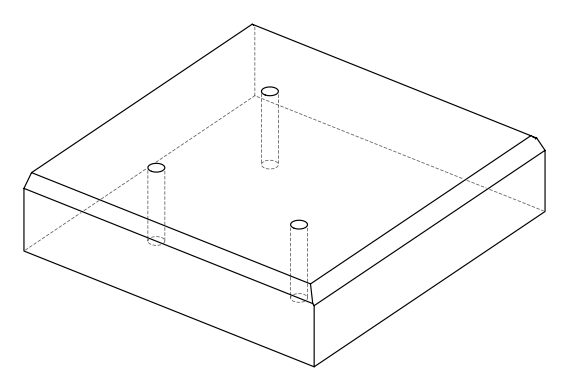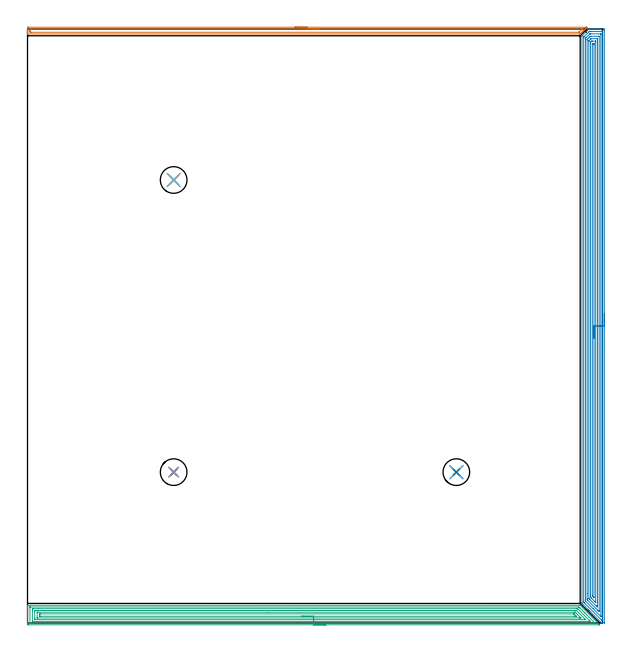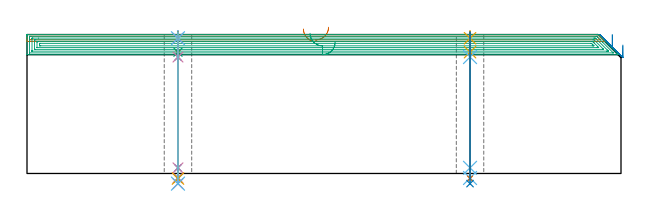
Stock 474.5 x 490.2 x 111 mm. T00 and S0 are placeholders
(PLAN: 18 operations, 13 tool changes, 62.3 min)
(1 AREA_MILL | FG_CHAMFER_SURFACE | UGT0205_001 | 7.55 min | 7294 mm3)
(2 AREA_MILL_1 | FG_CHAMFER_SURFACE_1 | UGT0205_001 | 27.3 min | 82855 mm3)
(3 AREA_MILL_2 | FG_CHAMFER_SURFACE_2 | UGT0205_001 | 22.59 min | 59820 mm3)
(4 SPOT_DRILL | STEP1HOLE | NXT0321_9005460120000 | 0.05 min | 180 mm3)
(5 SPOT_DRILL_1 | STEP1HOLE_1 | NXT0321_9005460120000 | 0.05 min | 186 mm3)
(6 SPOT_DRILL_2 | STEP1HOLE_2 | NXT0321_9005460120000 | 0.05 min | 175 mm3)
(7 DRILL_BLIND_HOLE_INTO_CENTER | STEP1HOLE | UGT0301_209 | 0.07 min | 711 mm3)
(8 GUN_DRILL_THROUGH_HOLE | STEP1HOLE | UGT0307_006 | 0.54 min | 6230 mm3)
(9 DRILL_TO_ENLARGE_THROUGH_HOLE | STEP1HOLE | NXT0301_104 | 0.47 min | 9898 mm3)
(10 DRILL_TO_ENLARGE_THROUGH_HOLE_1 | STEP1HOLE | UGT0301_053 | 0.49 min | 25112 mm3)
(11 DRILL_BLIND_HOLE_INTO_CENTER_1 | STEP1HOLE_1 | UGT0301_209 | 0.07 min | 666 mm3)
(12 GUN_DRILL_THROUGH_HOLE_1 | STEP1HOLE_1 | UGT0307_006 | 0.54 min | 6266 mm3)
(13 DRILL_TO_ENLARGE_THROUGH_HOLE_2 | STEP1HOLE_1 | NXT0301_104 | 0.47 min | 9900 mm3)
(14 DRILL_TO_ENLARGE_THROUGH_HOLE_3 | STEP1HOLE_1 | UGT0301_053 | 0.49 min | 25117 mm3)
(15 DRILL_BLIND_HOLE_INTO_CENTER_2 | STEP1HOLE_2 | UGT0301_209 | 0.07 min | 706 mm3)
(16 GUN_DRILL_THROUGH_HOLE_2 | STEP1HOLE_2 | UGT0307_006 | 0.54 min | 6230 mm3)
(17 DRILL_TO_ENLARGE_THROUGH_HOLE_4 | STEP1HOLE_2 | NXT0301_104 | 0.47 min | 9897 mm3)
(18 DRILL_TO_ENLARGE_THROUGH_HOLE_5 | STEP1HOLE_2 | UGT0301_053 | 0.49 min | 25101 mm3)
(TOOL UGT0205_001 | Chamfer Mill 20 x 3 x 45 deg. | D20 FL50 Z2)
(TOOL NXT0321_9005460120000 | NC Spot Drill, 142deg, 12mm, Carbide, Uncoated | D12 PA142 FL30 Z2)
(TOOL UGT0301_209 | Twist Drill 9.4 mm | D9.4 PA118 FL78 Z2)
(TOOL UGT0307_006 | Gun Drill 9 mm | D9 PA130 FL24 Z1)
(TOOL NXT0301_104 | Carbide Drill 14mm [860.1-1400-112A1-MM 2214] | D14 PA140 FL123 Z2)
(TOOL UGT0301_053 | Twist Drill 22 mm | D22 PA118 FL150 Z2)
(OP 1 AREA_MILL)
G17 G21 G94 G90
T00 M6
G54
G17 G0 G90 X220.85 Y491.7 S1061 M3
G43 Z121. H0
Z115.4
G94 G1 X220.888 Z114.528 F250.
X221.002 Z113.664
X221.191 Z112.812
X221.453 Z111.98
X221.787 Z111.174
X222.19 Z110.4
X222.658 Z109.664
X223.19 Z108.972
X223.779 Z108.329
X224.422 Z107.74
X225.114 Z107.208
X225.85 Z106.74
X226.624 Z106.337
X227.43 Z106.003
X228.262 Z105.741
X229.113 Z105.552
X229.978 Z105.438
X230.85 Z105.4
X461.456
X461.668 Y491.694 Z105.404
X461.681 Y491.692 Z105.405
X461.668 Y491.667 Z105.431
X461.284 Y491.284 Z105.816
X461.127 Y491.126 Z105.971
X461.072 Y491.071 Z106.028
X460.884 Y490.884 Z106.215
X460.83 Y490.829 Z106.268
X460.774 Y490.773 Z106.326
X460.589 Y490.588 Z106.511
X460.534 Y490.532 Z106.565
X460.476 Y490.475 Z106.624
X460.293 Y490.293 Z106.806
X460.237 Y490.235 Z106.861
X460.178 Y490.177 Z106.922
X459.998 Y489.997 Z107.102
X459.94 Y489.939 Z107.158
X459.88 Y489.879 Z107.22
X459.702 Y489.702 Z107.397
X459.643 Y489.642 Z107.455
X459.582 Y489.581 Z107.518
X459.407 Y489.406 Z107.693
X459.347 Y489.345 Z107.751
X459.284 Y489.283 Z107.816
X459.111 Y489.111 Z107.988
X459.05 Y489.048 Z108.048
X458.986 Y488.985 Z108.114
X458.816 Y488.815 Z108.284
X458.753 Y488.752 Z108.345
X458.688 Y488.687 Z108.412
X458.52 Y488.52 Z108.579
X458.456 Y488.455 Z108.642
X457.768 Y487.768 Z109.332
X457.566 Y487.565 Z109.532
X456.889 Y486.889 Z110.211
X456.676 Y486.674 Z110.422
X456.206 Y486.206 Z110.892
X456.103 Y486.106 Z110.992
X455.707 Y486.1 Z111.
X0.181
X0.01 Y486.103 Z110.988
X0.007 Y486.15 Z110.941
X0. Y486.565 Z110.534
Y486.844 Z110.256
Y487.565 Z109.531
Y488.815 Z108.282
Y490.235 Z106.86
Y490.861 Z106.236
X0.002 Y491.126 Z105.971
X0.008 Y491.691 Z105.405
X0.057 Y491.694 Z105.403
X0.628 Y491.7 Z105.4
X230.85
Y490.286 Z106.814
X457.546 Y490.285 Z106.815
X457.647 Y490.282 Z106.818
X457.816 Y490.277 Z106.823
X457.779 Y490.235 Z106.865
X457.64 Y490.092 Z107.008
X457.496 Y489.945 Z107.155
X455.41 Y487.86 Z109.24
X455.112 Y487.565 Z109.535
X455.077 Y487.534 Z109.566
X455.063 Y487.524 Z109.576
X455.015 Y487.52 Z109.58
X454.915 Y487.516 Z109.584
X454.864 Y487.514 Z109.586
X3.31
X2.463 Y487.518 Z109.582
X2.416 Y487.521 Z109.579
X2.01 Y487.565 Z109.535
X2.003 Y487.976 Z109.124
X2.001 Y488.455 Z108.645
X2. Y488.869 Z108.231
X2.001 Y489.345 Z107.755
X2.002 Y489.757 Z107.343
X2.01 Y490.235 Z106.865
X2.372 Y490.28 Z106.82
X2.416 Y490.282 Z106.818
X3.26 Y490.286 Z106.814
X3.31
X230.85
X231.722 Z106.852
X232.586 Z106.966
X233.438 Z107.155
X234.27 Z107.417
X235.076 Z107.751
X235.85 Z108.154
X236.586 Z108.623
X237.278 Z109.154
X237.921 Z109.743
X238.51 Z110.386
X239.041 Z111.078
X239.51 Z111.814
X239.913 Z112.588
X240.247 Z113.394
X240.509 Z114.226
X240.698 Z115.078
X240.812 Z115.943
X240.85 Z116.814
G0 Z121.
M5
M2
(OP 2 AREA_MILL_1)
G17 G21 G94 G90
T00 M6
G54
G17 G0 G90 X476. Y255.1 S1061 M3
G43 Z121. H0
Z102.6
G94 G1 Y255.062 Z101.728 F250.
Y254.948 Z100.864
Y254.759 Z100.012
Y254.497 Z99.18
Y254.163 Z98.374
Y253.76 Z97.6
Y253.292 Z96.864
Y252.76 Z96.172
Y252.171 Z95.529
Y251.528 Z94.94
Y250.836 Z94.408
Y250.1 Z93.94
Y249.326 Z93.537
Y248.52 Z93.203
Y247.688 Z92.941
Y246.836 Z92.752
Y245.972 Z92.638
Y245.1 Z92.6
Y0.625
X475.998 Y0.387 Z92.602
X475.991 Y0.003 Z92.605
X475.937 Y0.001 Z92.66
X474.708 Y0. Z93.886
X473.916 Z94.683
X473.784 Z94.814
X473.7 Y0.01 Z94.897
X473.682 Y0.017 Z94.916
X473.334 Y0.365 Z95.265
X472.951 Y0.748 Z95.646
X464.191 Y9.508 Z104.408
X463.285 Y10.414 Z105.312
X463.242 Y10.458 Z105.357
X463.039 Y10.66 Z105.56
X462.992 Y10.706 Z105.605
X462.944 Y10.756 Z105.655
X462.751 Y10.948 Z105.848
X462.699 Y10.999 Z105.897
X462.646 Y11.054 Z105.953
X462.463 Y11.236 Z106.136
X462.406 Y11.292 Z106.19
X457.878 Y15.821 Z110.72
X457.769 Y15.932 Z110.829
X457.599 Y16.105 Z110.984
X457.6 Y16.715 Z111.
Y484.594
X457.602 Y484.599 Z110.998
X457.605 Y484.605 Z110.994
X462.406 Y489.408 Z106.19
X462.771 Y489.771 Z105.829
X462.929 Y489.929 Z105.671
X463.174 Y490.171 Z105.424
X463.208 Y490.197 Z105.389
X463.372 Y490.2 Z105.227
X464.164 Z104.43
X466.272 Z102.325
X466.8 Z101.795
X467.465 Z101.131
X474.973 Y490.199 Z93.625
X475.587 Y490.194 Z93.01
X475.992 Y490.19 Z92.605
X475.996 Y489.99 Z92.603
X475.999 Y489.575 Z92.601
X476. Y489.155 Z92.6
Y245.1
X474.586 Z94.014
X474.585 Y2.538 Z94.015
X474.579 Y2.014 Z94.021
X474.551 Y2.01 Z94.049
X474.479 Y2.004 Z94.121
X474.371 Y2.001 Z94.229
X474.234 Z94.366
X474.185 Y2.006 Z94.415
X474.162 Y2.01 Z94.438
X474.095 Y2.067 Z94.505
X473.921 Y2.232 Z94.679
X473.83 Y2.321 Z94.77
X459.77 Y16.38 Z108.83
X459.437 Y16.715 Z109.163
X459.091 Y17.071 Z109.509
X459.021 Y17.153 Z109.579
X459.019 Y17.196 Z109.581
X459.016 Y17.292 Z109.584
X459.015 Y17.484 Z109.585
X459.014 Y17.609 Z109.586
X459.015 Y483.192 Z109.585
X459.016 Y483.318 Z109.584
X459.02 Y483.509 Z109.58
X459.021 Y483.553 Z109.579
X459.049 Y483.587 Z109.551
X459.108 Y483.651 Z109.492
X459.274 Y483.822 Z109.326
X459.661 Y484.211 Z108.939
X463.285 Y487.835 Z105.315
X463.567 Y488.108 Z105.033
X463.646 Y488.184 Z104.954
X463.765 Y488.193 Z104.835
X464.164 Y488.198 Z104.436
X464.637 Y488.2 Z103.963
X465.043 Z103.557
X474.303 Z94.297
X474.505 Y488.197 Z94.095
X474.539 Y488.195 Z94.061
X474.57 Y488.191 Z94.03
X474.579 Y488.15 Z94.021
X474.584 Y487.914 Z94.016
X474.585 Y487.787 Z94.015
X474.586 Y487.018 Z94.014
Y245.1
X473.171 Z95.429
Y5.765
X473.169 Y5.54 Z95.431
X473.167 Y5.477 Z95.433
X473.165 Y5.451 Z95.435
X473.153 Y5.458 Z95.447
X473.064 Y5.541 Z95.536
X472.951 Y5.65 Z95.649
X466.8 Y11.799 Z101.8
X460.649 Y17.951 Z107.951
X460.515 Y18.09 Z108.085
X460.449 Y18.162 Z108.151
X460.435 Y18.179 Z108.165
X460.433 Y18.215 Z108.167
X460.43 Y18.278 Z108.17
X460.429 Y18.503 Z108.171
X460.428 Y18.727 Z108.172
X460.429 Y481.53 Z108.171
X460.43 Y481.753 Z108.17
X460.436 Y482.424 Z108.164
X460.44 Y482.529 Z108.16
X460.491 Y482.584 Z108.109
X460.649 Y482.747 Z107.951
X460.931 Y483.031 Z107.669
X461.217 Y483.318 Z107.383
X463.899 Y485.999 Z104.701
X464.036 Y486.13 Z104.564
X464.08 Y486.168 Z104.52
X464.116 Y486.19 Z104.484
X464.164 Y486.192 Z104.436
X464.846 Y486.199 Z103.754
X472.754 Z95.846
X472.951 Y486.196 Z95.649
X473.148 Y486.19 Z95.452
X473.165 Y486.188 Z95.435
X473.167 Y486.173 Z95.433
X473.17 Y486.134 Z95.43
X473.171 Y486.074 Z95.429
X473.172 Y485.999 Z95.428
X473.171 Y245.1 Z95.429
X471.757 Z96.843
Y10.458
X471.756 Y9.886 Z96.844
X471.753 Y9.564 Z96.847
X471.75 Y9.313 Z96.85
X471.489 Y9.564 Z97.111
X471.194 Y9.856 Z97.406
X470.591 Y10.458 Z98.009
X462.406 Y18.643 Z106.194
X462.035 Y19.021 Z106.565
X461.85 Y19.211 Z106.75
X461.848 Y19.397 Z106.752
X461.844 Y19.969 Z106.756
X461.843 Y24.456 Z106.757
Y481.209
X461.845 Y481.37 Z106.755
X461.847 Y481.449 Z106.753
X461.85 Y481.485 Z106.75
X461.886 Y481.53 Z106.714
X462.146 Y481.795 Z106.454
X463.285 Y482.937 Z105.315
X464.164 Y483.815 Z104.436
X464.361 Y484.011 Z104.239
X464.46 Y484.106 Z104.14
X464.522 Y484.162 Z104.078
X464.557 Y484.19 Z104.043
X464.609 Y484.192 Z103.991
X465.054 Y484.2 Z103.546
X471.205 Z97.395
X471.627 Y484.195 Z96.973
X471.732 Y484.191 Z96.868
X471.751 Y484.189 Z96.849
X471.753 Y484.173 Z96.847
X471.755 Y484.136 Z96.845
X471.757 Y484.056 Z96.843
Y245.1
X470.343 Z98.257
X470.342 Y14.005 Z98.258
X470.315 Y13.195 Z98.285
X469.465 Y14.033 Z99.135
X469.436 Y14.062 Z99.164
X464.102 Y19.397 Z104.498
X463.285 Y20.225 Z105.315
X463.264 Y20.266 Z105.336
X463.259 Y20.291 Z105.341
X463.257 Y20.319 Z105.343
X463.258 Y479.77 Z105.342
X463.285 Y480.475 Z105.315
X463.361 Y480.559 Z105.239
X463.434 Y480.636 Z105.166
X464.807 Y482.009 Z103.793
X464.902 Y482.102 Z103.698
X464.967 Y482.161 Z103.633
X465.004 Y482.19 Z103.596
X465.043 Y482.194 Z103.557
X465.263 Y482.199 Z103.337
X469.657 Z98.943
X470.315 Y482.19 Z98.285
X470.342 Y481.53 Z98.258
X470.343 Y481.501 Z98.257
Y245.1
X468.929 Z99.671
Y17.105
X468.928 Y17.059 Z99.672
X468.926 Y17.035 Z99.674
X468.925 Y17.034 Z99.675
X468.909 Y17.047 Z99.691
X468.77 Y17.18 Z99.83
X468.557 Y17.39 Z100.043
X468.339 Y17.609 Z100.261
X465.657 Y20.291 Z102.943
X465.043 Y20.907 Z103.557
X464.769 Y21.184 Z103.831
X464.678 Y21.284 Z103.922
X464.676 Y21.374 Z103.924
X464.673 Y21.561 Z103.927
X464.671 Y22.078 Z103.929
Y22.456
X464.672 Y478.848 Z103.928
X464.673 Y479.224 Z103.927
X464.676 Y479.355 Z103.924
X464.678 Y479.414 Z103.922
X464.716 Y479.456 Z103.884
X464.99 Y479.742 Z103.61
X465.016 Y479.769 Z103.584
X465.403 Y480.143 Z103.197
X465.478 Y480.193 Z103.122
X465.921 Y480.197 Z102.679
X466.35 Y480.199 Z102.25
X468.707 Z99.893
X468.827 Y480.196 Z99.773
X468.907 Y480.191 Z99.693
X468.922 Y480.189 Z99.678
X468.924 Y480.169 Z99.676
X468.926 Y480.12 Z99.674
X468.928 Y479.742 Z99.672
X468.929 Y479.364 Z99.671
Y245.1
X467.515 Z101.085
X467.514 Y21.184 Z101.086
X467.512 Y20.97 Z101.088
X467.51 Y20.918 Z101.09
X467.509 Y20.904 Z101.091
X467.5 Y20.909 Z101.1
X467.448 Y20.956 Z101.152
X467.213 Y21.184 Z101.387
X466.8 Y21.597 Z101.8
X466.321 Y22.078 Z102.279
X466.157 Y22.248 Z102.443
X466.101 Y22.309 Z102.499
X466.092 Y22.353 Z102.508
X466.09 Y22.442 Z102.51
X466.086 Y22.805 Z102.514
Y477.787
X466.087 Y477.954 Z102.513
X466.09 Y478.136 Z102.51
X466.092 Y478.177 Z102.508
X466.101 Y478.19 Z102.499
X466.156 Y478.193 Z102.444
X466.317 Y478.197 Z102.283
X466.559 Y478.2 Z102.041
X466.8 Z101.8
X467.439 Y478.198 Z101.161
X467.487 Y478.194 Z101.113
X467.503 Y478.191 Z101.097
X467.508 Y478.128 Z101.092
X467.511 Y477.954 Z101.089
X467.514 Y477.227 Z101.086
X467.515 Y477.06 Z101.085
Y245.1
Y244.228 Z101.123
Y243.364 Z101.237
Y242.512 Z101.426
Y241.68 Z101.688
Y240.874 Z102.022
Y240.1 Z102.425
Y239.364 Z102.894
Y238.672 Z103.425
Y238.029 Z104.014
Y237.44 Z104.657
Y236.908 Z105.35
Y236.44 Z106.085
Y236.037 Z106.859
Y235.703 Z107.665
Y235.441 Z108.497
Y235.252 Z109.349
Y235.138 Z110.214
Y235.1 Z111.085
G0 Z121.
M5
M2
(OP 3 AREA_MILL_2)
G17 G21 G94 G90
T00 M6
G54
G17 G0 G90 X246.1 Y-1.5 S1061 M3
G43 Z121. H0
Z104.9
G94 G1 X246.062 Z104.028 F250.
X245.948 Z103.164
X245.759 Z102.312
X245.497 Z101.48
X245.163 Z100.674
X244.76 Z99.9
X244.291 Z99.164
X243.76 Z98.472
X243.171 Z97.829
X242.528 Z97.24
X241.836 Z96.708
X241.1 Z96.24
X240.326 Z95.837
X239.52 Z95.503
X238.688 Z95.241
X237.836 Z95.052
X236.972 Z94.938
X236.1 Z94.9
X0.622
X0.247 Y-1.496 Z94.902
X0.01 Y-1.492 Z94.906
X0. Y-1.252 Z95.146
Y11.424 Z107.818
Y12.848 Z109.245
Y13.196 Z109.591
Y13.892 Z110.292
Y14.194 Z110.593
X0.007 Y14.572 Z110.963
X0.01 Y14.597 Z110.988
X0.175 Y14.6 Z111.
X455.492
X456.106 Y14.599 Z110.985
X456.171 Y14.53 Z110.928
X456.175 Y14.526 Z110.925
X471.389 Y-0.687 Z95.709
X471.493 Y-0.793 Z95.607
X471.578 Y-0.878 Z95.522
X471.684 Y-0.982 Z95.414
X472.126 Y-1.426 Z94.974
X472.173 Y-1.476 Z94.923
X472.183 Y-1.495 Z94.904
X472.173 Y-1.5 Z94.9
X236.1
Y-0.086 Z96.314
X2.187 Y-0.085 Z96.315
X2.081 Y-0.084 Z96.316
X2.029 Y-0.081 Z96.319
X2.011 Y-0.079 Z96.321
X2.009 Y-0.063 Z96.337
X2.004 Y0.051 Z96.451
X2. Y0.309 Z96.709
X2.001 Y12.715 Z109.115
X2.008 Y13.122 Z109.522
X2.01 Y13.172 Z109.572
X2.026 Y13.179 Z109.579
X2.079 Y13.182 Z109.582
X2.189 Y13.184 Z109.584
X2.41 Y13.186 Z109.586
X454.609
X455.045 Y13.179 Z109.579
X455.492 Y12.751 Z109.151
X455.938 Y12.31 Z108.71
X459.928 Y8.322 Z104.722
X468.003 Y0.246 Z96.646
X468.205 Y0.037 Z96.437
X468.27 Y-0.032 Z96.368
X468.303 Y-0.079 Z96.321
X467.992 Y-0.086 Z96.314
X236.1
Y1.328 Z97.728
X4.08 Y1.329 Z97.729
X4.038 Y1.33 Z97.73
X4.015 Y1.332 Z97.732
X4.01 Y1.334 Z97.734
X4.007 Y1.351 Z97.751
X4.003 Y1.481 Z97.881
X4. Y1.676 Z98.076
Y1.871 Z98.271
Y10.733 Z107.133
X4.005 Y11.424 Z107.824
X4.009 Y11.61 Z108.01
X4.031 Y11.765 Z108.165
X4.197 Y11.767 Z108.167
X4.741 Y11.77 Z108.17
X9.111 Y11.772 Z108.172
X452.811 Y11.771 Z108.171
X453.357 Y11.768 Z108.168
X453.705 Y11.764 Z108.164
X454.037 Y11.752 Z108.152
X454.373 Y11.424 Z107.824
X454.598 Y11.202 Z107.602
X463.535 Y2.266 Z98.666
X464.122 Y1.676 Z98.076
X464.428 Y1.364 Z97.764
X464.447 Y1.335 Z97.735
X464.428 Y1.334 Z97.734
X463.884 Y1.33 Z97.73
X463.535 Y1.329 Z97.729
X462.992 Y1.328 Z97.728
X236.1
Y2.743 Z99.143
X6.696
X6.109 Y2.745 Z99.145
X6.046 Y2.747 Z99.147
X6.01 Y2.75 Z99.15
X6.007 Y2.797 Z99.197
X6.003 Y3.009 Z99.409
X6. Y3.433 Z99.833
Y9.636 Z106.036
X6.004 Y10.087 Z106.487
X6.009 Y10.304 Z106.704
X6.012 Y10.351 Z106.751
X6.065 Y10.353 Z106.753
X6.168 Y10.356 Z106.756
X6.878 Y10.357 Z106.757
X7.06
X452.1
X452.811 Y10.352 Z106.752
X453. Y10.35 Z106.75
X459.96 Y3.391 Z99.791
X460.333 Y3.014 Z99.414
X460.514 Y2.826 Z99.226
X460.586 Y2.749 Z99.149
X460.534 Y2.748 Z99.148
X459.96 Y2.743 Z99.143
X459.778
X236.1
Y4.157 Z100.557
X8.486
X8.128 Y4.159 Z100.559
X8.026 Y4.162 Z100.562
X8.008 Y4.165 Z100.565
X8.005 Y4.168 Z100.568
X8.002 Y4.182 Z100.582
X8.001 Y4.24 Z100.64
X8. Y4.335 Z100.735
X8.001 Y8.537 Z104.937
X8.006 Y8.765 Z105.165
X8.01 Y8.924 Z105.324
X8.307 Y8.936 Z105.336
X8.488 Y8.941 Z105.341
X8.665 Y8.942 Z105.342
X198.304 Y8.943 Z105.343
X451.024
X451.742 Y8.939 Z105.339
X451.917 Y8.936 Z105.336
X451.966 Y8.924 Z105.324
X452.022 Y8.872 Z105.272
X452.133 Y8.765 Z105.165
X452.811 Y8.091 Z104.491
X453.023 Y7.879 Z104.279
X455.681 Y5.221 Z101.621
X456.386 Y4.515 Z100.915
X456.562 Y4.335 Z100.735
X456.725 Y4.164 Z100.564
X456.562 Y4.16 Z100.56
X456.386 Y4.158 Z100.558
X455.671 Y4.157 Z100.557
X455.492
X236.1
Y5.571 Z101.971
X10.992 Y5.572 Z101.972
X10.452 Y5.575 Z101.975
X10.092 Y5.578 Z101.978
X10.01 Y5.586 Z101.986
X10.004 Y5.665 Z102.065
X10.001 Y6.107 Z102.507
X10. Y6.555 Z102.955
Y6.993 Z103.393
X10.001 Y7.44 Z103.84
X10.006 Y7.505 Z103.905
X10.01 Y7.52 Z103.92
X10.017 Y7.523 Z103.923
X10.047 Y7.526 Z103.926
X10.182 Y7.528 Z103.928
X10.452 Y7.529 Z103.929
X10.806
X450.484 Y7.528 Z103.928
X450.753 Y7.526 Z103.926
X450.888 Y7.524 Z103.924
X450.917 Y7.522 Z103.922
X450.956 Y7.489 Z103.889
X451.024 Y7.427 Z103.827
X451.459 Y6.993 Z103.393
X451.917 Y6.535 Z102.935
X452.344 Y6.107 Z102.507
X452.811 Y5.636 Z102.036
X452.857 Y5.585 Z101.985
X452.811 Y5.578 Z101.978
X452.454 Y5.574 Z101.974
X451.917 Y5.572 Z101.972
X451.564 Y5.571 Z101.971
X236.1
X235.228 Z102.009
X234.363 Z102.123
X233.512 Z102.312
X232.68 Z102.574
X231.874 Z102.908
X231.1 Z103.311
X230.364 Z103.78
X229.672 Z104.311
X229.029 Z104.9
X228.44 Z105.543
X227.908 Z106.235
X227.44 Z106.971
X227.037 Z107.745
X226.703 Z108.551
X226.441 Z109.383
X226.252 Z110.235
X226.138 Z111.1
X226.1 Z111.971
G0 Z121.
M5
M2
(OP 4 SPOT_DRILL)
G17 G21 G94 G90
T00 M6
G54
G17 G0 G90 X120.6 Y124.5 S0 M3
G43 Z121. H0
G94 G81 G98 Z108. F250. R114.
G80
M5
M2
(OP 5 SPOT_DRILL_1)
G17 G21 G94 G90
T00 M6
G54
G17 G0 G90 X353.9 Y124.5 S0 M3
G43 Z121. H0
G94 G81 G98 Z108. F250. R114.
G80
M5
M2
(OP 6 SPOT_DRILL_2)
G17 G21 G94 G90
T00 M6
G54
G17 G0 G90 X120.6 Y365.6 S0 M3
G43 Z121. H0
G94 G81 G98 Z108. F250. R114.
G80
M5
M2
(OP 7 DRILL_BLIND_HOLE_INTO_CENTER)
G17 G21 G94 G90
T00 M6
G54
G17 G0 G90 X120.6 Y124.5 S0 M3
G43 Z121. H0
G94 G81 G98 Z96.9 F250. R113.
G80
M5
M2
(OP 8 GUN_DRILL_THROUGH_HOLE)
G17 G21 G94 G90
T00 M6
G54
G17 G0 G90 X120.6 Y124.5 M8
G43 Z121. H0
Z108.375
S716 M3
G94 G1 Z93.005 F125. M26
G4 X.084
Z4.5 F250.
G4 X.084
Z-3.598 F125.
G4 X.084
M5
M9
G0 Z108.375
Z121.
M2
(OP 9 DRILL_TO_ENLARGE_THROUGH_HOLE)
G17 G21 G94 G90
T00 M6
G54
G17 G0 G90 X120.6 Y124.5 S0 M3
G43 Z121. H1
G94 G73 G98 Z-4.048 F250. Q12.783 R113.
G80
M5
M2
(OP 10 DRILL_TO_ENLARGE_THROUGH_HOLE_1)
G17 G21 G94 G90
T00 M6
G54
G17 G0 G90 X120.6 Y124.5 S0 M3
G43 Z121. H0
G94 G73 G98 Z-8.109 F250. Q19.852 R113.
G80
M5
M2
(OP 11 DRILL_BLIND_HOLE_INTO_CENTER_1)
G17 G21 G94 G90
T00 M6
G54
G17 G0 G90 X353.9 Y124.5 S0 M3
G43 Z121. H0
G94 G81 G98 Z96.9 F250. R113.
G80
M5
M2
(OP 12 GUN_DRILL_THROUGH_HOLE_1)
G17 G21 G94 G90
T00 M6
G54
G17 G0 G90 X353.9 Y124.5 M8
G43 Z121. H0
Z108.375
S716 M3
G94 G1 Z93.005 F125. M26
G4 X.084
Z4.5 F250.
G4 X.084
Z-3.598 F125.
G4 X.084
M5
M9
G0 Z108.375
Z121.
M2
(OP 13 DRILL_TO_ENLARGE_THROUGH_HOLE_2)
G17 G21 G94 G90
T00 M6
G54
G17 G0 G90 X353.9 Y124.5 S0 M3
G43 Z121. H1
G94 G73 G98 Z-4.048 F250. Q12.783 R113.
G80
M5
M2
(OP 14 DRILL_TO_ENLARGE_THROUGH_HOLE_3)
G17 G21 G94 G90
T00 M6
G54
G17 G0 G90 X353.9 Y124.5 S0 M3
G43 Z121. H0
G94 G73 G98 Z-8.109 F250. Q19.852 R113.
G80
M5
M2
(OP 15 DRILL_BLIND_HOLE_INTO_CENTER_2)
G17 G21 G94 G90
T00 M6
G54
G17 G0 G90 X120.6 Y365.6 S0 M3
G43 Z121. H0
G94 G81 G98 Z96.9 F250. R113.
G80
M5
M2
(OP 16 GUN_DRILL_THROUGH_HOLE_2)
G17 G21 G94 G90
T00 M6
G54
G17 G0 G90 X120.6 Y365.6 M8
G43 Z121. H0
Z108.375
S716 M3
G94 G1 Z93.005 F125. M26
G4 X.084
Z4.5 F250.
G4 X.084
Z-3.598 F125.
G4 X.084
M5
M9
G0 Z108.375
Z121.
M2
(OP 17 DRILL_TO_ENLARGE_THROUGH_HOLE_4)
G17 G21 G94 G90
T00 M6
G54
G17 G0 G90 X120.6 Y365.6 S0 M3
G43 Z121. H1
G94 G73 G98 Z-4.048 F250. Q12.783 R113.
G80
M5
M2
(OP 18 DRILL_TO_ENLARGE_THROUGH_HOLE_5)
G17 G21 G94 G90
T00 M6
G54
G17 G0 G90 X120.6 Y365.6 S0 M3
G43 Z121. H0
G94 G73 G98 Z-8.109 F250. Q19.852 R113.
G80
M5
M2
